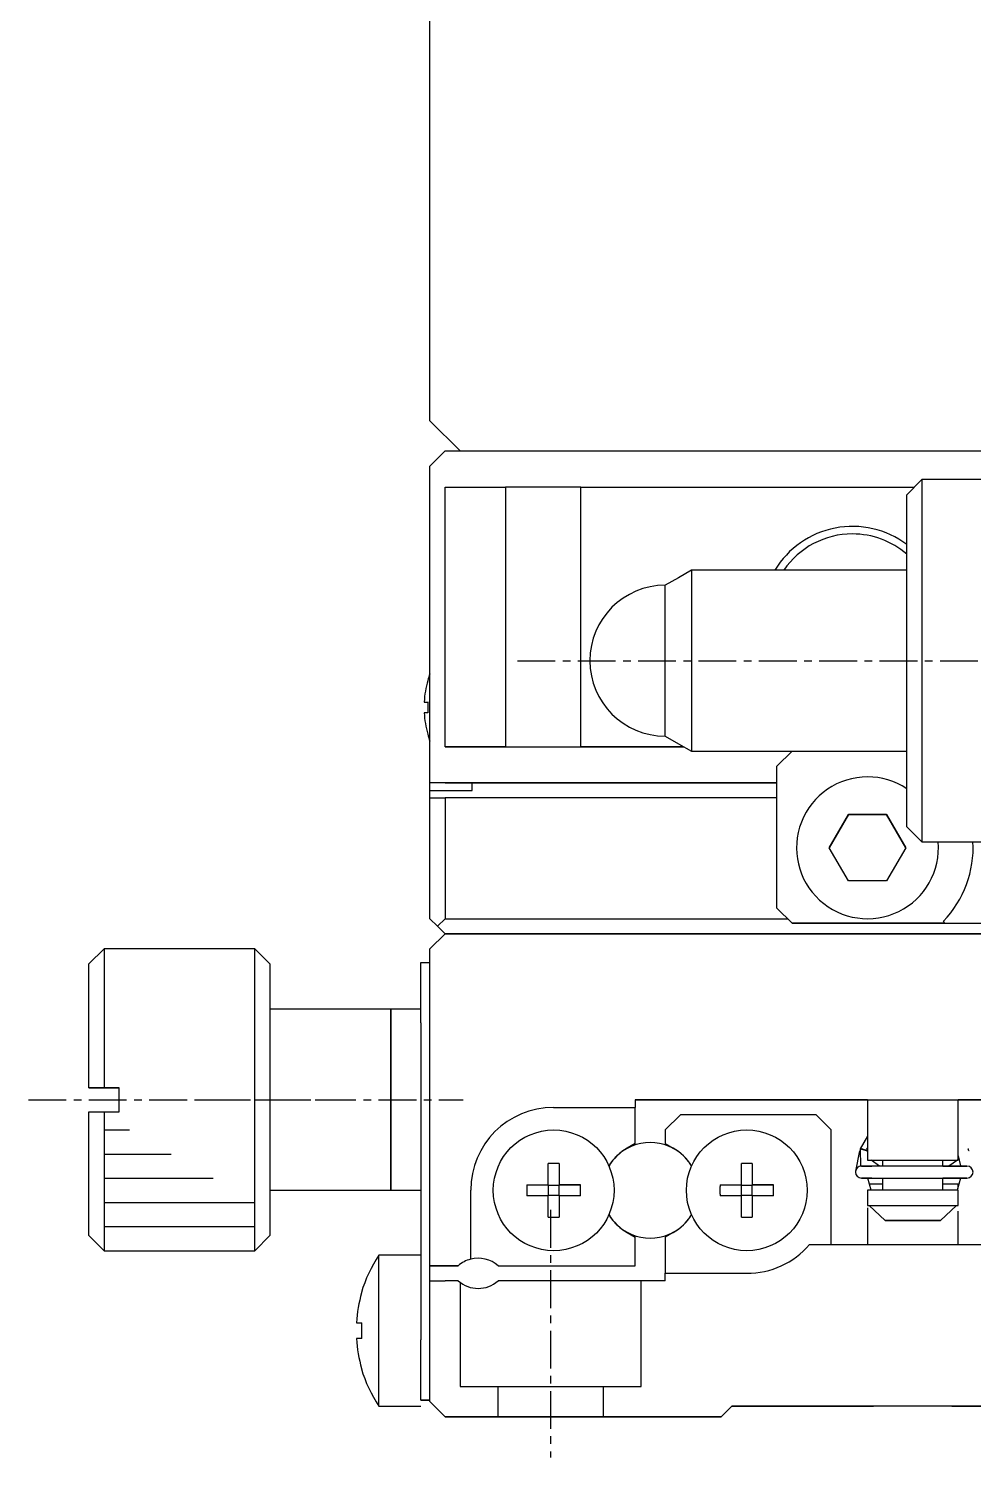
# Model space of a CAD drawing. Extents: x 382 to 585, y 37 to 232.
# Drawn here: x 384.57 to 415.88, y 85.55 to 132.89 of the extents above; entities that cross this region are included whole.
import ezdxf

# ---------------------------------------------------------------- set-up
doc = ezdxf.new("R2010")
doc.units = 0
doc.linetypes.add('CENTER', pattern=[2, 1.25, -0.25, 0.25, -0.25])
doc.layers.get('0').update_dxf_attribs({"linetype": 'CONTINUOUS'})
doc.layers.add('CENTER', color=1, linetype='CENTER')

msp = doc.modelspace()

# ---------------------------------------------------------------- linework, layer by layer
at = {"color": 7, "linetype": 'CONTINUOUS'}
for p, q in [((397.866, 119.897), (397.866, 192.897)), ((397.866, 119.897), (398.866, 118.897)), ((398.366, 118.897), (397.866, 118.397)), ((398.366, 118.897), (437.366, 118.897)), ((398.866, 118.897), (436.866, 118.897)), ((397.866, 107.897), (397.866, 118.397)), ((414.166, 117.947), (413.666, 117.447)), ((417.666, 117.947), (414.166, 117.947)), ((414.166, 117.947), (414.166, 105.947)), ((398.366, 117.697), (400.366, 117.697)), ((398.366, 109.097), (398.366, 117.697)), ((402.866, 117.697), (400.366, 117.697)), ((400.366, 117.697), (400.366, 109.097)), ((402.866, 109.097), (402.866, 117.697)), ((402.866, 117.697), (413.916, 117.697)), ((413.666, 106.447), (413.666, 117.447)), ((406.099, 114.697), (405.666, 114.447)), ((406.532, 114.947), (406.099, 114.697)), ((406.532, 114.947), (406.532, 111.92)), ((413.666, 114.947), (406.532, 114.947)), ((405.666, 111.924), (405.666, 114.447)), ((405.666, 109.447), (405.666, 111.924)), ((406.532, 111.92), (406.532, 108.947)), ((397.792, 111.286), (397.797, 111.283)), ((397.792, 111.286), (397.797, 111.283)), ((397.676, 110.577), (397.797, 110.577)), ((397.676, 110.577), (397.797, 110.577)), ((397.797, 110.217), (397.676, 110.217)), ((397.797, 109.511), (397.792, 109.508)), ((405.666, 109.447), (406.099, 109.197)), ((400.366, 109.097), (398.366, 109.097)), ((398.366, 109.097), (402.866, 109.097)), ((400.366, 109.097), (402.866, 109.097)), ((402.866, 109.097), (406.272, 109.097)), ((406.272, 109.097), (402.866, 109.097)), ((406.099, 109.197), (406.532, 108.947)), ((406.532, 108.947), (413.666, 108.947)), ((409.866, 108.947), (409.366, 108.447)), ((409.866, 108.947), (413.666, 108.947)), ((409.366, 103.747), (409.366, 108.447)), ((397.866, 107.647), (397.866, 107.897)), ((399.266, 107.897), (397.866, 107.897)), ((398.366, 107.897), (397.866, 107.897)), ((397.866, 107.397), (397.866, 107.647)), ((397.866, 107.647), (399.266, 107.647)), ((397.866, 107.647), (399.266, 107.647)), ((398.366, 107.897), (409.366, 107.897)), ((399.266, 107.647), (399.266, 107.897)), ((409.366, 107.897), (399.266, 107.897)), ((397.866, 107.397), (398.366, 107.397)), ((397.866, 103.397), (397.866, 107.397)), ((409.366, 107.397), (398.366, 107.397)), ((398.366, 107.397), (398.366, 103.397)), ((411.096, 105.747), (411.731, 106.847)), ((411.731, 106.847), (411.096, 105.747)), ((411.731, 106.847), (413.001, 106.847)), ((413.001, 106.847), (411.731, 106.847)), ((413.001, 106.847), (413.636, 105.747)), ((413.636, 105.747), (413.001, 106.847)), ((413.666, 106.447), (414.166, 105.947)), ((411.731, 104.647), (411.096, 105.747)), ((413.636, 105.747), (413.001, 104.647)), ((414.166, 105.947), (417.666, 105.947)), ((413.001, 104.647), (411.731, 104.647)), ((409.366, 103.747), (409.866, 103.247)), ((409.866, 103.247), (409.366, 103.747)), ((398.116, 103.147), (397.866, 103.397)), ((397.866, 103.397), (398.116, 103.147)), ((398.016, 103.247), (398.366, 102.897)), ((398.366, 102.897), (398.016, 103.247)), ((398.366, 103.397), (398.116, 103.147)), ((398.366, 103.397), (409.716, 103.397)), ((414.914, 103.247), (409.866, 103.247)), ((409.866, 103.247), (417.666, 103.247)), ((414.884, 103.316), (414.914, 103.247)), ((414.914, 103.247), (414.884, 103.316)), ((414.914, 103.247), (417.666, 103.247)), ((398.366, 102.897), (397.866, 102.397)), ((398.366, 102.897), (398.116, 103.147)), ((398.116, 103.147), (398.366, 102.897)), ((437.366, 102.897), (398.366, 102.897)), ((398.366, 102.897), (437.366, 102.897)), ((387.066, 102.397), (386.566, 101.897)), ((392.066, 102.397), (387.066, 102.397)), ((387.066, 102.397), (387.066, 97.797)), ((392.566, 101.897), (392.066, 102.397)), ((392.066, 97.397), (392.066, 102.397)), ((397.866, 91.897), (397.866, 102.397)), ((386.566, 97.797), (386.566, 101.897)), ((392.566, 101.897), (392.566, 97.397)), ((397.566, 101.947), (397.866, 101.947)), ((397.566, 99.947), (397.566, 101.947)), ((396.566, 100.397), (392.566, 100.397)), ((397.566, 100.397), (396.566, 100.397)), ((396.566, 97.397), (396.566, 100.397)), ((396.566, 100.397), (396.566, 94.397)), ((397.566, 99.947), (397.566, 90.822)), ((387.066, 97.797), (386.566, 97.797)), ((386.566, 97.797), (387.066, 97.797)), ((387.566, 97.797), (387.066, 97.797)), ((387.066, 97.797), (387.566, 97.797)), ((387.566, 96.997), (387.566, 97.797)), ((392.066, 92.397), (392.066, 97.397)), ((392.566, 97.397), (392.566, 92.897)), ((396.566, 94.397), (396.566, 97.397)), ((401.966, 97.147), (404.666, 97.147)), ((401.966, 97.147), (404.666, 97.147)), ((404.666, 97.397), (404.666, 97.147)), ((404.666, 97.397), (431.066, 97.397)), ((412.366, 97.397), (404.666, 97.397)), ((404.666, 95.948), (404.666, 97.147)), ((412.366, 97.397), (412.366, 95.397)), ((415.366, 95.397), (415.366, 97.397)), ((416.366, 97.397), (415.366, 97.397)), ((386.566, 92.897), (386.566, 96.997)), ((386.566, 96.997), (387.066, 96.997)), ((387.066, 96.997), (387.066, 92.397)), ((387.066, 96.997), (387.566, 96.997)), ((406.166, 96.897), (405.666, 96.397)), ((410.666, 96.897), (406.166, 96.897)), ((411.166, 96.397), (410.666, 96.897)), ((405.666, 96.397), (405.666, 95.948)), ((411.166, 92.597), (411.166, 96.397)), ((412.366, 96.187), (412.124, 95.776)), ((404.666, 95.948), (404.406, 95.798)), ((404.406, 95.798), (404.666, 95.948)), ((405.666, 95.948), (405.926, 95.798)), ((405.666, 95.948), (405.926, 95.798)), ((412.097, 95.711), (411.965, 95.029)), ((412.119, 95.767), (412.131, 95.201)), ((412.123, 95.774), (412.33, 95.72)), ((412.33, 95.72), (412.366, 95.703)), ((412.337, 95.754), (412.366, 95.794)), ((415.728, 95.711), (415.707, 95.767)), ((415.708, 95.765), (415.707, 95.765)), ((415.707, 95.763), (415.708, 95.765)), ((415.729, 95.709), (415.728, 95.71)), ((415.73, 95.706), (415.729, 95.709)), ((401.786, 94.577), (401.786, 95.283)), ((402.146, 95.283), (402.146, 94.577)), ((408.186, 94.577), (408.186, 95.283)), ((408.546, 95.283), (408.546, 94.577)), ((412.163, 95.203), (412.513, 95.203)), ((415.663, 95.203), (412.163, 95.203)), ((412.366, 95.397), (415.366, 95.397)), ((412.366, 95.397), (412.866, 95.397)), ((412.764, 95.203), (412.482, 95.397)), ((412.866, 95.397), (414.866, 95.397)), ((412.866, 95.397), (412.866, 95.203)), ((412.866, 95.397), (414.866, 95.397)), ((414.866, 95.397), (415.366, 95.397)), ((414.866, 95.203), (414.866, 95.397)), ((414.866, 95.203), (415.663, 95.203)), ((415.344, 95.397), (415.062, 95.203)), ((415.366, 95.545), (415.451, 95.204)), ((412.163, 94.803), (415.663, 94.803)), ((412.513, 94.803), (412.163, 94.803)), ((412.485, 94.397), (412.375, 94.803)), ((412.866, 94.803), (412.866, 94.397)), ((414.866, 94.397), (414.866, 94.803)), ((415.663, 94.803), (414.866, 94.803)), ((415.451, 94.803), (415.341, 94.397)), ((392.566, 94.397), (396.566, 94.397)), ((396.566, 94.397), (397.566, 94.397)), ((399.216, 92.115), (399.216, 94.397)), ((401.08, 94.577), (401.786, 94.577)), ((401.08, 94.577), (401.786, 94.577)), ((401.786, 94.217), (401.08, 94.217)), ((401.796, 94.567), (401.786, 94.577)), ((401.796, 94.227), (401.786, 94.217)), ((401.786, 93.511), (401.786, 94.217)), ((401.796, 94.227), (401.796, 94.567)), ((401.796, 94.567), (402.136, 94.567)), ((402.136, 94.227), (401.796, 94.227)), ((402.136, 94.567), (402.146, 94.577)), ((402.136, 94.567), (402.136, 94.227)), ((402.136, 94.227), (402.146, 94.217)), ((402.146, 94.577), (402.852, 94.577)), ((402.852, 94.577), (402.146, 94.577)), ((402.146, 94.217), (402.146, 93.511)), ((402.852, 94.217), (402.146, 94.217)), ((407.48, 94.577), (408.186, 94.577)), ((407.48, 94.577), (408.186, 94.577)), ((408.186, 94.217), (407.48, 94.217)), ((408.196, 94.567), (408.186, 94.577)), ((408.196, 94.227), (408.186, 94.217)), ((408.186, 93.511), (408.186, 94.217)), ((408.196, 94.227), (408.196, 94.567)), ((408.196, 94.567), (408.536, 94.567)), ((408.536, 94.227), (408.196, 94.227)), ((408.536, 94.567), (408.546, 94.577)), ((408.536, 94.567), (408.536, 94.227)), ((408.536, 94.227), (408.546, 94.217)), ((408.546, 94.577), (409.252, 94.577)), ((409.252, 94.577), (408.546, 94.577)), ((408.546, 94.217), (408.546, 93.511)), ((409.252, 94.217), (408.546, 94.217)), ((412.366, 94.397), (412.366, 93.897)), ((415.366, 94.397), (412.366, 94.397)), ((412.866, 94.597), (412.416, 94.597)), ((415.366, 94.597), (414.866, 94.597)), ((415.366, 94.462), (415.366, 94.597)), ((415.366, 93.897), (415.366, 94.397)), ((412.366, 93.897), (412.42, 93.897)), ((412.366, 93.819), (412.366, 92.597)), ((412.42, 93.897), (415.312, 93.897)), ((412.95, 93.397), (412.42, 93.897)), ((415.312, 93.897), (414.783, 93.397)), ((415.312, 93.897), (415.366, 93.897)), ((414.783, 93.397), (412.95, 93.397)), ((412.95, 93.397), (414.783, 93.397)), ((415.366, 92.597), (415.366, 93.705)), ((386.566, 92.897), (387.066, 92.397)), ((392.066, 92.397), (392.566, 92.897)), ((404.406, 92.996), (404.666, 92.846)), ((404.666, 91.897), (404.666, 92.846)), ((405.926, 92.996), (405.666, 92.846)), ((405.666, 92.846), (405.666, 91.647)), ((387.066, 92.397), (392.066, 92.397)), ((410.445, 92.597), (425.287, 92.597)), ((397.566, 92.247), (396.174, 92.247)), ((396.174, 87.247), (396.174, 92.247)), ((397.866, 91.397), (397.866, 91.897)), ((398.366, 91.897), (397.866, 91.897)), ((397.866, 91.897), (398.366, 91.897)), ((398.366, 91.897), (398.805, 91.897)), ((398.805, 91.897), (398.366, 91.897)), ((400.128, 91.897), (404.666, 91.897)), ((400.128, 91.897), (404.666, 91.897)), ((397.866, 91.397), (398.366, 91.397)), ((397.866, 87.397), (397.866, 91.397)), ((398.805, 91.397), (398.366, 91.397)), ((405.666, 91.397), (400.128, 91.397)), ((405.666, 91.397), (405.666, 91.647)), ((405.666, 91.647), (408.366, 91.647)), ((395.597, 91.009), (395.604, 91.006)), ((395.597, 91.009), (395.604, 91.006)), ((397.566, 90.822), (397.566, 89.447)), ((395.431, 90.007), (395.604, 90.007)), ((395.431, 90.007), (395.604, 90.007)), ((395.604, 89.487), (395.431, 89.487)), ((397.566, 87.447), (397.566, 89.447)), ((395.604, 88.488), (395.597, 88.485)), ((396.174, 87.247), (397.566, 87.247)), ((397.866, 87.447), (397.566, 87.447)), ((397.566, 87.447), (397.866, 87.447)), ((398.116, 87.147), (397.866, 87.397)), ((397.866, 87.397), (398.116, 87.147)), ((398.116, 87.147), (398.366, 86.897)), ((398.116, 87.147), (398.366, 86.897)), ((407.516, 86.897), (407.866, 87.247)), ((407.866, 87.247), (407.516, 86.897)), ((427.866, 87.247), (407.866, 87.247)), ((407.866, 87.247), (412.566, 87.247)), ((415.166, 87.247), (420.566, 87.247)), ((407.516, 86.897), (398.366, 86.897)), ((398.366, 86.897), (407.516, 86.897)), ((400.116, 86.897), (401.866, 86.897)), ((400.116, 86.897), (403.616, 86.897)), ((400.116, 86.897), (401.866, 86.897)), ((400.116, 86.897), (403.616, 86.897)), ((401.866, 86.897), (403.616, 86.897)), ((401.866, 86.897), (403.616, 86.897))]:
    msp.add_line(p, q, dxfattribs=at)
at = {"color": 3, "linetype": 'CONTINUOUS'}
for p, q in [((387.066, 96.397), (387.909, 96.397)), ((387.066, 95.597), (389.295, 95.597)), ((387.066, 94.797), (390.68, 94.797)), ((387.066, 93.997), (392.066, 93.997)), ((387.066, 93.197), (392.066, 93.197)), ((387.066, 93.197), (392.066, 93.197)), ((404.866, 87.897), (404.866, 91.397)), ((398.866, 91.347), (398.866, 87.897)), ((398.866, 87.897), (404.866, 87.897)), ((400.116, 87.897), (400.116, 86.897)), ((403.616, 86.897), (403.616, 87.897))]:
    msp.add_line(p, q, dxfattribs=at)
at = {"color": 7, "linetype": 'CONTINUOUS'}
for points in [[(397.797, 110.578, 0), (397.796, 110.574, 0), (397.796, 110.572, 0), (397.796, 110.568, 0), (397.796, 110.566, 0), (397.796, 110.564, 0), (397.796, 110.56, 0), (397.796, 110.558, 0), (397.795, 110.554, 0), (397.795, 110.552, 0), (397.795, 110.55, 0), (397.795, 110.546, 0), (397.795, 110.544, 0), (397.795, 110.54, 0), (397.795, 110.538, 0), (397.795, 110.534, 0), (397.795, 110.532, 0), (397.794, 110.53, 0), (397.794, 110.526, 0), (397.794, 110.524, 0), (397.794, 110.52, 0), (397.794, 110.518, 0), (397.794, 110.516, 0), (397.794, 110.512, 0), (397.794, 110.51, 0), (397.794, 110.506, 0), (397.794, 110.504, 0), (397.793, 110.502, 0), (397.793, 110.498, 0), (397.793, 110.496, 0), (397.793, 110.492, 0), (397.793, 110.49, 0), (397.793, 110.488, 0), (397.793, 110.484, 0), (397.793, 110.482, 0), (397.793, 110.478, 0), (397.793, 110.476, 0), (397.793, 110.474, 0), (397.793, 110.47, 0), (397.793, 110.468, 0), (397.793, 110.464, 0), (397.793, 110.462, 0), (397.792, 110.46, 0), (397.792, 110.456, 0), (397.792, 110.454, 0), (397.792, 110.45, 0), (397.792, 110.448, 0), (397.792, 110.444, 0), (397.792, 110.442, 0), (397.792, 110.44, 0), (397.792, 110.436, 0), (397.792, 110.434, 0), (397.792, 110.43, 0), (397.792, 110.428, 0), (397.792, 110.426, 0), (397.792, 110.422, 0), (397.792, 110.42, 0), (397.792, 110.416, 0), (397.792, 110.414, 0), (397.792, 110.412, 0), (397.792, 110.408, 0), (397.792, 110.406, 0), (397.792, 110.402, 0), (397.792, 110.4, 0), (397.792, 110.398, 0), (397.792, 110.394, 0), (397.792, 110.392, 0), (397.792, 110.388, 0), (397.792, 110.386, 0), (397.792, 110.384, 0), (397.792, 110.38, 0), (397.792, 110.378, 0), (397.792, 110.374, 0), (397.792, 110.372, 0), (397.792, 110.368, 0), (397.792, 110.366, 0), (397.792, 110.364, 0), (397.792, 110.36, 0), (397.792, 110.358, 0), (397.792, 110.354, 0), (397.792, 110.352, 0), (397.792, 110.35, 0), (397.792, 110.346, 0), (397.792, 110.344, 0), (397.792, 110.34, 0), (397.792, 110.338, 0), (397.792, 110.336, 0), (397.793, 110.332, 0), (397.793, 110.33, 0), (397.793, 110.326, 0), (397.793, 110.324, 0), (397.793, 110.322, 0), (397.793, 110.318, 0), (397.793, 110.316, 0), (397.793, 110.312, 0), (397.793, 110.31, 0), (397.793, 110.308, 0), (397.793, 110.304, 0), (397.793, 110.302, 0), (397.793, 110.298, 0), (397.793, 110.296, 0), (397.793, 110.294, 0), (397.794, 110.29, 0), (397.794, 110.288, 0), (397.794, 110.284, 0), (397.794, 110.282, 0), (397.794, 110.278, 0), (397.794, 110.276, 0), (397.794, 110.274, 0), (397.794, 110.27, 0), (397.794, 110.268, 0), (397.794, 110.264, 0), (397.795, 110.262, 0), (397.795, 110.26, 0), (397.795, 110.256, 0), (397.795, 110.254, 0), (397.795, 110.25, 0), (397.795, 110.248, 0), (397.795, 110.246, 0), (397.795, 110.242, 0), (397.795, 110.24, 0), (397.796, 110.236, 0), (397.796, 110.234, 0), (397.796, 110.232, 0), (397.796, 110.228, 0), (397.796, 110.226, 0), (397.796, 110.222, 0), (397.796, 110.22, 0), (397.797, 110.218, 0)], [(412.124, 95.77, 0), (412.124, 95.77, 0), (412.124, 95.77, 0), (412.124, 95.77, 0), (412.124, 95.77, 0), (412.124, 95.77, 0), (412.124, 95.77, 0), (412.124, 95.77, 0), (412.124, 95.77, 0), (412.124, 95.77, 0), (412.122, 95.77, 0), (412.122, 95.77, 0), (412.122, 95.77, 0), (412.122, 95.77, 0), (412.122, 95.77, 0), (412.122, 95.77, 0), (412.122, 95.77, 0), (412.122, 95.77, 0), (412.122, 95.77, 0), (412.122, 95.77, 0), (412.122, 95.77, 0), (412.122, 95.77, 0), (412.122, 95.77, 0), (412.122, 95.77, 0), (412.122, 95.77, 0), (412.122, 95.77, 0), (412.122, 95.77, 0), (412.122, 95.77, 0), (412.122, 95.77, 0), (412.122, 95.77, 0), (412.122, 95.77, 0), (412.122, 95.77, 0), (412.122, 95.77, 0), (412.122, 95.77, 0), (412.122, 95.77, 0), (412.122, 95.77, 0), (412.122, 95.77, 0), (412.122, 95.77, 0), (412.122, 95.77, 0), (412.122, 95.77, 0), (412.122, 95.77, 0), (412.122, 95.77, 0), (412.122, 95.77, 0), (412.12, 95.77, 0), (412.12, 95.77, 0), (412.12, 95.77, 0), (412.12, 95.77, 0), (412.12, 95.77, 0), (412.12, 95.77, 0), (412.12, 95.77, 0), (412.12, 95.77, 0), (412.12, 95.77, 0), (412.12, 95.77, 0), (412.12, 95.768, 0), (412.12, 95.768, 0), (412.12, 95.768, 0), (412.12, 95.768, 0), (412.12, 95.768, 0), (412.12, 95.768, 0), (412.12, 95.768, 0), (412.12, 95.768, 0), (412.12, 95.768, 0), (412.12, 95.768, 0), (412.12, 95.768, 0), (412.12, 95.768, 0), (412.12, 95.768, 0), (412.12, 95.768, 0), (412.12, 95.768, 0), (412.12, 95.768, 0), (412.12, 95.768, 0), (412.12, 95.768, 0), (412.12, 95.768, 0), (412.12, 95.768, 0), (412.12, 95.768, 0), (412.12, 95.768, 0), (412.12, 95.768, 0), (412.12, 95.768, 0), (412.12, 95.768, 0), (412.12, 95.768, 0), (412.12, 95.768, 0), (412.12, 95.768, 0), (412.12, 95.768, 0), (412.12, 95.768, 0), (412.12, 95.768, 0), (412.12, 95.768, 0), (412.12, 95.768, 0), (412.12, 95.768, 0), (412.12, 95.768, 0), (412.12, 95.768, 0), (412.12, 95.768, 0), (412.12, 95.768, 0), (412.12, 95.768, 0), (412.12, 95.768, 0), (412.12, 95.768, 0), (412.12, 95.768, 0), (412.12, 95.768, 0), (412.12, 95.768, 0), (412.12, 95.768, 0), (412.12, 95.768, 0), (412.12, 95.768, 0), (412.12, 95.766, 0), (412.12, 95.766, 0), (412.118, 95.766, 0), (412.118, 95.766, 0), (412.118, 95.766, 0), (412.118, 95.766, 0), (412.118, 95.766, 0), (412.118, 95.766, 0), (412.118, 95.766, 0), (412.118, 95.766, 0), (412.118, 95.766, 0), (412.118, 95.766, 0), (412.118, 95.766, 0), (412.118, 95.766, 0), (412.118, 95.766, 0), (412.118, 95.766, 0), (412.118, 95.766, 0), (412.118, 95.766, 0), (412.118, 95.766, 0), (412.118, 95.766, 0), (412.118, 95.766, 0), (412.118, 95.766, 0), (412.118, 95.766, 0), (412.118, 95.766, 0), (412.118, 95.766, 0), (412.118, 95.766, 0), (412.118, 95.766, 0), (412.118, 95.766, 0), (412.118, 95.766, 0)], [(412.366, 95.692, 0), (412.364, 95.694, 0), (412.362, 95.694, 0), (412.36, 95.696, 0), (412.358, 95.696, 0), (412.354, 95.698, 0), (412.352, 95.698, 0), (412.35, 95.7, 0), (412.348, 95.702, 0), (412.346, 95.702, 0), (412.344, 95.704, 0), (412.34, 95.704, 0), (412.338, 95.706, 0), (412.336, 95.706, 0), (412.334, 95.708, 0), (412.332, 95.708, 0), (412.328, 95.71, 0), (412.326, 95.71, 0), (412.324, 95.712, 0), (412.322, 95.712, 0), (412.32, 95.714, 0), (412.316, 95.714, 0), (412.314, 95.716, 0), (412.312, 95.716, 0), (412.31, 95.718, 0), (412.306, 95.72, 0), (412.304, 95.72, 0), (412.302, 95.722, 0), (412.3, 95.722, 0), (412.298, 95.724, 0), (412.294, 95.724, 0), (412.292, 95.726, 0), (412.29, 95.726, 0), (412.288, 95.726, 0), (412.286, 95.728, 0), (412.282, 95.728, 0), (412.28, 95.73, 0), (412.278, 95.73, 0), (412.276, 95.732, 0), (412.274, 95.732, 0), (412.27, 95.734, 0), (412.268, 95.734, 0), (412.266, 95.736, 0), (412.264, 95.736, 0), (412.262, 95.738, 0), (412.258, 95.738, 0), (412.256, 95.738, 0), (412.254, 95.74, 0), (412.252, 95.74, 0), (412.25, 95.742, 0), (412.248, 95.742, 0), (412.244, 95.744, 0), (412.242, 95.744, 0), (412.24, 95.744, 0), (412.238, 95.746, 0), (412.236, 95.746, 0), (412.234, 95.748, 0), (412.232, 95.748, 0), (412.228, 95.748, 0), (412.226, 95.75, 0), (412.224, 95.75, 0), (412.222, 95.75, 0), (412.22, 95.752, 0), (412.218, 95.752, 0), (412.216, 95.754, 0), (412.214, 95.754, 0), (412.212, 95.754, 0), (412.21, 95.756, 0), (412.208, 95.756, 0), (412.206, 95.756, 0), (412.204, 95.758, 0), (412.202, 95.758, 0), (412.2, 95.758, 0), (412.198, 95.758, 0), (412.196, 95.76, 0), (412.194, 95.76, 0), (412.192, 95.76, 0), (412.19, 95.762, 0), (412.188, 95.762, 0), (412.186, 95.762, 0), (412.184, 95.762, 0), (412.182, 95.764, 0), (412.18, 95.764, 0), (412.178, 95.764, 0), (412.176, 95.764, 0), (412.174, 95.764, 0), (412.172, 95.766, 0), (412.172, 95.766, 0), (412.17, 95.766, 0), (412.168, 95.766, 0), (412.166, 95.766, 0), (412.164, 95.768, 0), (412.162, 95.768, 0), (412.162, 95.768, 0), (412.16, 95.768, 0), (412.158, 95.768, 0), (412.156, 95.768, 0), (412.156, 95.77, 0), (412.154, 95.77, 0), (412.152, 95.77, 0), (412.152, 95.77, 0), (412.15, 95.77, 0), (412.148, 95.77, 0), (412.148, 95.77, 0), (412.146, 95.77, 0), (412.144, 95.77, 0), (412.144, 95.77, 0), (412.142, 95.772, 0), (412.14, 95.772, 0), (412.14, 95.772, 0), (412.138, 95.772, 0), (412.138, 95.772, 0), (412.136, 95.772, 0), (412.136, 95.772, 0), (412.134, 95.772, 0), (412.134, 95.772, 0), (412.132, 95.772, 0), (412.132, 95.772, 0), (412.13, 95.772, 0), (412.13, 95.772, 0), (412.13, 95.772, 0), (412.128, 95.772, 0), (412.128, 95.772, 0), (412.126, 95.772, 0), (412.126, 95.772, 0), (412.126, 95.772, 0), (412.124, 95.77, 0), (412.124, 95.77, 0), (412.124, 95.77, 0)], [(415.708, 95.766, 0), (415.708, 95.766, 0), (415.708, 95.766, 0), (415.708, 95.766, 0), (415.708, 95.766, 0), (415.708, 95.766, 0), (415.708, 95.766, 0), (415.708, 95.766, 0), (415.708, 95.766, 0), (415.708, 95.766, 0), (415.708, 95.766, 0), (415.708, 95.766, 0), (415.708, 95.766, 0), (415.708, 95.766, 0), (415.708, 95.766, 0), (415.708, 95.766, 0), (415.708, 95.766, 0), (415.708, 95.766, 0), (415.708, 95.766, 0), (415.708, 95.766, 0), (415.708, 95.766, 0), (415.708, 95.766, 0), (415.708, 95.766, 0), (415.708, 95.766, 0), (415.708, 95.766, 0), (415.708, 95.766, 0), (415.708, 95.766, 0), (415.708, 95.766, 0), (415.708, 95.766, 0), (415.708, 95.766, 0), (415.708, 95.766, 0), (415.708, 95.766, 0), (415.708, 95.766, 0), (415.708, 95.766, 0), (415.708, 95.766, 0), (415.708, 95.766, 0), (415.708, 95.766, 0), (415.708, 95.766, 0), (415.708, 95.766, 0), (415.708, 95.766, 0), (415.708, 95.766, 0), (415.708, 95.766, 0), (415.708, 95.766, 0), (415.708, 95.766, 0), (415.708, 95.766, 0), (415.708, 95.766, 0), (415.708, 95.766, 0), (415.708, 95.766, 0), (415.708, 95.766, 0), (415.708, 95.766, 0), (415.708, 95.766, 0), (415.708, 95.766, 0), (415.708, 95.766, 0), (415.708, 95.766, 0), (415.708, 95.766, 0), (415.708, 95.766, 0), (415.708, 95.766, 0), (415.708, 95.766, 0), (415.708, 95.766, 0), (415.708, 95.766, 0), (415.708, 95.766, 0), (415.708, 95.766, 0), (415.708, 95.766, 0), (415.708, 95.766, 0), (415.708, 95.766, 0), (415.708, 95.766, 0), (415.708, 95.766, 0), (415.708, 95.766, 0), (415.708, 95.766, 0), (415.708, 95.766, 0), (415.708, 95.766, 0), (415.708, 95.766, 0), (415.708, 95.766, 0), (415.708, 95.766, 0), (415.708, 95.766, 0), (415.708, 95.766, 0), (415.708, 95.766, 0), (415.708, 95.766, 0), (415.708, 95.766, 0), (415.708, 95.766, 0), (415.708, 95.766, 0), (415.708, 95.766, 0), (415.708, 95.766, 0), (415.708, 95.766, 0), (415.708, 95.766, 0), (415.708, 95.766, 0), (415.708, 95.766, 0), (415.708, 95.766, 0), (415.708, 95.766, 0), (415.708, 95.766, 0), (415.708, 95.766, 0), (415.708, 95.766, 0), (415.708, 95.766, 0), (415.708, 95.766, 0), (415.708, 95.766, 0), (415.708, 95.766, 0), (415.708, 95.766, 0), (415.708, 95.766, 0), (415.708, 95.766, 0), (415.708, 95.766, 0), (415.708, 95.766, 0), (415.708, 95.766, 0), (415.708, 95.766, 0), (415.708, 95.766, 0), (415.708, 95.766, 0), (415.708, 95.766, 0), (415.708, 95.766, 0), (415.708, 95.766, 0), (415.708, 95.766, 0), (415.708, 95.766, 0), (415.708, 95.766, 0), (415.708, 95.766, 0), (415.708, 95.766, 0), (415.708, 95.768, 0), (415.708, 95.768, 0), (415.708, 95.768, 0), (415.708, 95.768, 0), (415.708, 95.768, 0), (415.708, 95.768, 0), (415.708, 95.768, 0), (415.708, 95.768, 0), (415.708, 95.768, 0), (415.708, 95.768, 0), (415.708, 95.768, 0), (415.708, 95.768, 0), (415.708, 95.768, 0), (415.708, 95.768, 0), (415.708, 95.768, 0), (415.708, 95.768, 0)], [(402.146, 95.284, 0), (402.144, 95.284, 0), (402.14, 95.284, 0), (402.138, 95.284, 0), (402.136, 95.284, 0), (402.132, 95.284, 0), (402.13, 95.284, 0), (402.126, 95.284, 0), (402.124, 95.284, 0), (402.122, 95.284, 0), (402.118, 95.284, 0), (402.116, 95.284, 0), (402.112, 95.284, 0), (402.11, 95.284, 0), (402.108, 95.284, 0), (402.104, 95.284, 0), (402.102, 95.284, 0), (402.098, 95.284, 0), (402.096, 95.284, 0), (402.094, 95.284, 0), (402.09, 95.284, 0), (402.088, 95.284, 0), (402.084, 95.284, 0), (402.082, 95.284, 0), (402.08, 95.284, 0), (402.076, 95.284, 0), (402.074, 95.284, 0), (402.07, 95.284, 0), (402.068, 95.286, 0), (402.064, 95.286, 0), (402.062, 95.286, 0), (402.06, 95.286, 0), (402.056, 95.286, 0), (402.054, 95.286, 0), (402.05, 95.286, 0), (402.048, 95.286, 0), (402.046, 95.286, 0), (402.042, 95.286, 0), (402.04, 95.286, 0), (402.036, 95.286, 0), (402.034, 95.286, 0), (402.032, 95.286, 0), (402.028, 95.286, 0), (402.026, 95.286, 0), (402.022, 95.286, 0), (402.02, 95.286, 0), (402.018, 95.286, 0), (402.014, 95.286, 0), (402.012, 95.286, 0), (402.008, 95.286, 0), (402.006, 95.286, 0), (402.004, 95.286, 0), (402, 95.286, 0), (401.998, 95.286, 0), (401.994, 95.286, 0), (401.992, 95.286, 0), (401.988, 95.286, 0), (401.986, 95.286, 0), (401.984, 95.286, 0), (401.98, 95.286, 0), (401.978, 95.286, 0), (401.974, 95.286, 0), (401.972, 95.286, 0), (401.97, 95.286, 0), (401.966, 95.286, 0), (401.964, 95.286, 0), (401.96, 95.286, 0), (401.958, 95.286, 0), (401.956, 95.286, 0), (401.952, 95.286, 0), (401.95, 95.286, 0), (401.946, 95.286, 0), (401.944, 95.286, 0), (401.942, 95.286, 0), (401.938, 95.286, 0), (401.936, 95.286, 0), (401.932, 95.286, 0), (401.93, 95.286, 0), (401.928, 95.286, 0), (401.924, 95.286, 0), (401.922, 95.286, 0), (401.918, 95.286, 0), (401.916, 95.286, 0), (401.914, 95.286, 0), (401.91, 95.286, 0), (401.908, 95.286, 0), (401.904, 95.286, 0), (401.902, 95.286, 0), (401.898, 95.286, 0), (401.896, 95.286, 0), (401.894, 95.286, 0), (401.89, 95.286, 0), (401.888, 95.286, 0), (401.884, 95.286, 0), (401.882, 95.286, 0), (401.88, 95.286, 0), (401.876, 95.286, 0), (401.874, 95.286, 0), (401.87, 95.286, 0), (401.868, 95.286, 0), (401.866, 95.286, 0), (401.862, 95.284, 0), (401.86, 95.284, 0), (401.856, 95.284, 0), (401.854, 95.284, 0), (401.852, 95.284, 0), (401.848, 95.284, 0), (401.846, 95.284, 0), (401.842, 95.284, 0), (401.84, 95.284, 0), (401.838, 95.284, 0), (401.834, 95.284, 0), (401.832, 95.284, 0), (401.828, 95.284, 0), (401.826, 95.284, 0), (401.824, 95.284, 0), (401.82, 95.284, 0), (401.818, 95.284, 0), (401.814, 95.284, 0), (401.812, 95.284, 0), (401.808, 95.284, 0), (401.806, 95.284, 0), (401.804, 95.284, 0), (401.8, 95.284, 0), (401.798, 95.284, 0), (401.794, 95.284, 0), (401.792, 95.284, 0), (401.79, 95.284, 0), (401.786, 95.284, 0)], [(408.546, 95.284, 0), (408.544, 95.284, 0), (408.54, 95.284, 0), (408.538, 95.284, 0), (408.536, 95.284, 0), (408.532, 95.284, 0), (408.53, 95.284, 0), (408.526, 95.284, 0), (408.524, 95.284, 0), (408.522, 95.284, 0), (408.518, 95.284, 0), (408.516, 95.284, 0), (408.512, 95.284, 0), (408.51, 95.284, 0), (408.508, 95.284, 0), (408.504, 95.284, 0), (408.502, 95.284, 0), (408.498, 95.284, 0), (408.496, 95.284, 0), (408.494, 95.284, 0), (408.49, 95.284, 0), (408.488, 95.284, 0), (408.484, 95.284, 0), (408.482, 95.284, 0), (408.48, 95.284, 0), (408.476, 95.284, 0), (408.474, 95.284, 0), (408.47, 95.284, 0), (408.468, 95.286, 0), (408.464, 95.286, 0), (408.462, 95.286, 0), (408.46, 95.286, 0), (408.456, 95.286, 0), (408.454, 95.286, 0), (408.45, 95.286, 0), (408.448, 95.286, 0), (408.446, 95.286, 0), (408.442, 95.286, 0), (408.44, 95.286, 0), (408.436, 95.286, 0), (408.434, 95.286, 0), (408.432, 95.286, 0), (408.428, 95.286, 0), (408.426, 95.286, 0), (408.422, 95.286, 0), (408.42, 95.286, 0), (408.418, 95.286, 0), (408.414, 95.286, 0), (408.412, 95.286, 0), (408.408, 95.286, 0), (408.406, 95.286, 0), (408.404, 95.286, 0), (408.4, 95.286, 0), (408.398, 95.286, 0), (408.394, 95.286, 0), (408.392, 95.286, 0), (408.388, 95.286, 0), (408.386, 95.286, 0), (408.384, 95.286, 0), (408.38, 95.286, 0), (408.378, 95.286, 0), (408.374, 95.286, 0), (408.372, 95.286, 0), (408.37, 95.286, 0), (408.366, 95.286, 0), (408.364, 95.286, 0), (408.36, 95.286, 0), (408.358, 95.286, 0), (408.356, 95.286, 0), (408.352, 95.286, 0), (408.35, 95.286, 0), (408.346, 95.286, 0), (408.344, 95.286, 0), (408.342, 95.286, 0), (408.338, 95.286, 0), (408.336, 95.286, 0), (408.332, 95.286, 0), (408.33, 95.286, 0), (408.328, 95.286, 0), (408.324, 95.286, 0), (408.322, 95.286, 0), (408.318, 95.286, 0), (408.316, 95.286, 0), (408.314, 95.286, 0), (408.31, 95.286, 0), (408.308, 95.286, 0), (408.304, 95.286, 0), (408.302, 95.286, 0), (408.298, 95.286, 0), (408.296, 95.286, 0), (408.294, 95.286, 0), (408.29, 95.286, 0), (408.288, 95.286, 0), (408.284, 95.286, 0), (408.282, 95.286, 0), (408.28, 95.286, 0), (408.276, 95.286, 0), (408.274, 95.286, 0), (408.27, 95.286, 0), (408.268, 95.286, 0), (408.266, 95.286, 0), (408.262, 95.284, 0), (408.26, 95.284, 0), (408.256, 95.284, 0), (408.254, 95.284, 0), (408.252, 95.284, 0), (408.248, 95.284, 0), (408.246, 95.284, 0), (408.242, 95.284, 0), (408.24, 95.284, 0), (408.238, 95.284, 0), (408.234, 95.284, 0), (408.232, 95.284, 0), (408.228, 95.284, 0), (408.226, 95.284, 0), (408.224, 95.284, 0), (408.22, 95.284, 0), (408.218, 95.284, 0), (408.214, 95.284, 0), (408.212, 95.284, 0), (408.208, 95.284, 0), (408.206, 95.284, 0), (408.204, 95.284, 0), (408.2, 95.284, 0), (408.198, 95.284, 0), (408.194, 95.284, 0), (408.192, 95.284, 0), (408.19, 95.284, 0), (408.186, 95.284, 0)], [(401.08, 94.578, 0), (401.08, 94.574, 0), (401.08, 94.572, 0), (401.08, 94.568, 0), (401.079, 94.566, 0), (401.079, 94.564, 0), (401.079, 94.56, 0), (401.079, 94.558, 0), (401.079, 94.554, 0), (401.079, 94.552, 0), (401.079, 94.55, 0), (401.079, 94.546, 0), (401.079, 94.544, 0), (401.079, 94.54, 0), (401.079, 94.538, 0), (401.079, 94.534, 0), (401.079, 94.532, 0), (401.079, 94.53, 0), (401.079, 94.526, 0), (401.079, 94.524, 0), (401.079, 94.52, 0), (401.078, 94.518, 0), (401.078, 94.516, 0), (401.078, 94.512, 0), (401.078, 94.51, 0), (401.078, 94.506, 0), (401.078, 94.504, 0), (401.078, 94.502, 0), (401.078, 94.498, 0), (401.078, 94.496, 0), (401.078, 94.492, 0), (401.078, 94.49, 0), (401.078, 94.488, 0), (401.078, 94.484, 0), (401.078, 94.482, 0), (401.078, 94.478, 0), (401.078, 94.476, 0), (401.078, 94.474, 0), (401.078, 94.47, 0), (401.078, 94.468, 0), (401.078, 94.464, 0), (401.078, 94.462, 0), (401.078, 94.46, 0), (401.078, 94.456, 0), (401.078, 94.454, 0), (401.078, 94.45, 0), (401.078, 94.448, 0), (401.078, 94.444, 0), (401.078, 94.442, 0), (401.078, 94.44, 0), (401.078, 94.436, 0), (401.078, 94.434, 0), (401.078, 94.43, 0), (401.078, 94.428, 0), (401.078, 94.426, 0), (401.078, 94.422, 0), (401.077, 94.42, 0), (401.077, 94.416, 0), (401.077, 94.414, 0), (401.077, 94.412, 0), (401.077, 94.408, 0), (401.077, 94.406, 0), (401.077, 94.402, 0), (401.077, 94.4, 0), (401.077, 94.398, 0), (401.077, 94.394, 0), (401.077, 94.392, 0), (401.077, 94.388, 0), (401.077, 94.386, 0), (401.077, 94.384, 0), (401.077, 94.38, 0), (401.077, 94.378, 0), (401.077, 94.374, 0), (401.078, 94.372, 0), (401.078, 94.368, 0), (401.078, 94.366, 0), (401.078, 94.364, 0), (401.078, 94.36, 0), (401.078, 94.358, 0), (401.078, 94.354, 0), (401.078, 94.352, 0), (401.078, 94.35, 0), (401.078, 94.346, 0), (401.078, 94.344, 0), (401.078, 94.34, 0), (401.078, 94.338, 0), (401.078, 94.336, 0), (401.078, 94.332, 0), (401.078, 94.33, 0), (401.078, 94.326, 0), (401.078, 94.324, 0), (401.078, 94.322, 0), (401.078, 94.318, 0), (401.078, 94.316, 0), (401.078, 94.312, 0), (401.078, 94.31, 0), (401.078, 94.308, 0), (401.078, 94.304, 0), (401.078, 94.302, 0), (401.078, 94.298, 0), (401.078, 94.296, 0), (401.078, 94.294, 0), (401.078, 94.29, 0), (401.078, 94.288, 0), (401.078, 94.284, 0), (401.078, 94.282, 0), (401.078, 94.278, 0), (401.078, 94.276, 0), (401.079, 94.274, 0), (401.079, 94.27, 0), (401.079, 94.268, 0), (401.079, 94.264, 0), (401.079, 94.262, 0), (401.079, 94.26, 0), (401.079, 94.256, 0), (401.079, 94.254, 0), (401.079, 94.25, 0), (401.079, 94.248, 0), (401.079, 94.246, 0), (401.079, 94.242, 0), (401.079, 94.24, 0), (401.079, 94.236, 0), (401.079, 94.234, 0), (401.079, 94.232, 0), (401.079, 94.228, 0), (401.08, 94.226, 0), (401.08, 94.222, 0), (401.08, 94.22, 0), (401.08, 94.218, 0)], [(402.852, 94.218, 0), (402.852, 94.22, 0), (402.852, 94.222, 0), (402.854, 94.226, 0), (402.854, 94.228, 0), (402.854, 94.232, 0), (402.854, 94.234, 0), (402.854, 94.236, 0), (402.854, 94.24, 0), (402.854, 94.242, 0), (402.854, 94.246, 0), (402.854, 94.248, 0), (402.854, 94.25, 0), (402.854, 94.254, 0), (402.854, 94.256, 0), (402.854, 94.26, 0), (402.854, 94.262, 0), (402.854, 94.264, 0), (402.854, 94.268, 0), (402.854, 94.27, 0), (402.854, 94.274, 0), (402.854, 94.276, 0), (402.854, 94.278, 0), (402.854, 94.282, 0), (402.854, 94.284, 0), (402.854, 94.288, 0), (402.854, 94.29, 0), (402.854, 94.294, 0), (402.854, 94.296, 0), (402.854, 94.298, 0), (402.854, 94.302, 0), (402.854, 94.304, 0), (402.854, 94.308, 0), (402.854, 94.31, 0), (402.854, 94.312, 0), (402.854, 94.316, 0), (402.854, 94.318, 0), (402.854, 94.322, 0), (402.854, 94.324, 0), (402.854, 94.326, 0), (402.854, 94.33, 0), (402.854, 94.332, 0), (402.854, 94.336, 0), (402.854, 94.338, 0), (402.854, 94.34, 0), (402.854, 94.344, 0), (402.854, 94.346, 0), (402.854, 94.35, 0), (402.854, 94.352, 0), (402.854, 94.354, 0), (402.854, 94.358, 0), (402.854, 94.36, 0), (402.856, 94.364, 0), (402.856, 94.366, 0), (402.856, 94.368, 0), (402.856, 94.372, 0), (402.856, 94.374, 0), (402.856, 94.378, 0), (402.856, 94.38, 0), (402.856, 94.384, 0), (402.856, 94.386, 0), (402.856, 94.388, 0), (402.856, 94.392, 0), (402.856, 94.394, 0), (402.856, 94.398, 0), (402.856, 94.4, 0), (402.856, 94.402, 0), (402.856, 94.406, 0), (402.856, 94.408, 0), (402.856, 94.412, 0), (402.856, 94.414, 0), (402.856, 94.416, 0), (402.856, 94.42, 0), (402.856, 94.422, 0), (402.856, 94.426, 0), (402.856, 94.428, 0), (402.856, 94.43, 0), (402.854, 94.434, 0), (402.854, 94.436, 0), (402.854, 94.44, 0), (402.854, 94.442, 0), (402.854, 94.444, 0), (402.854, 94.448, 0), (402.854, 94.45, 0), (402.854, 94.454, 0), (402.854, 94.456, 0), (402.854, 94.46, 0), (402.854, 94.462, 0), (402.854, 94.464, 0), (402.854, 94.468, 0), (402.854, 94.47, 0), (402.854, 94.474, 0), (402.854, 94.476, 0), (402.854, 94.478, 0), (402.854, 94.482, 0), (402.854, 94.484, 0), (402.854, 94.488, 0), (402.854, 94.49, 0), (402.854, 94.492, 0), (402.854, 94.496, 0), (402.854, 94.498, 0), (402.854, 94.502, 0), (402.854, 94.504, 0), (402.854, 94.506, 0), (402.854, 94.51, 0), (402.854, 94.512, 0), (402.854, 94.516, 0), (402.854, 94.518, 0), (402.854, 94.52, 0), (402.854, 94.524, 0), (402.854, 94.526, 0), (402.854, 94.53, 0), (402.854, 94.532, 0), (402.854, 94.534, 0), (402.854, 94.538, 0), (402.854, 94.54, 0), (402.854, 94.544, 0), (402.854, 94.546, 0), (402.854, 94.55, 0), (402.854, 94.552, 0), (402.854, 94.554, 0), (402.854, 94.558, 0), (402.854, 94.56, 0), (402.854, 94.564, 0), (402.854, 94.566, 0), (402.854, 94.568, 0), (402.852, 94.572, 0), (402.852, 94.574, 0), (402.852, 94.578, 0)], [(407.48, 94.578, 0), (407.48, 94.574, 0), (407.48, 94.572, 0), (407.48, 94.568, 0), (407.48, 94.566, 0), (407.48, 94.564, 0), (407.48, 94.56, 0), (407.48, 94.558, 0), (407.48, 94.554, 0), (407.48, 94.552, 0), (407.48, 94.55, 0), (407.48, 94.546, 0), (407.48, 94.544, 0), (407.48, 94.54, 0), (407.48, 94.538, 0), (407.48, 94.534, 0), (407.48, 94.532, 0), (407.48, 94.53, 0), (407.48, 94.526, 0), (407.478, 94.524, 0), (407.478, 94.52, 0), (407.478, 94.518, 0), (407.478, 94.516, 0), (407.478, 94.512, 0), (407.478, 94.51, 0), (407.478, 94.506, 0), (407.478, 94.504, 0), (407.478, 94.502, 0), (407.478, 94.498, 0), (407.478, 94.496, 0), (407.478, 94.492, 0), (407.478, 94.49, 0), (407.478, 94.488, 0), (407.478, 94.484, 0), (407.478, 94.482, 0), (407.478, 94.478, 0), (407.478, 94.476, 0), (407.478, 94.474, 0), (407.478, 94.47, 0), (407.478, 94.468, 0), (407.478, 94.464, 0), (407.478, 94.462, 0), (407.478, 94.46, 0), (407.478, 94.456, 0), (407.478, 94.454, 0), (407.478, 94.45, 0), (407.478, 94.448, 0), (407.478, 94.444, 0), (407.478, 94.442, 0), (407.478, 94.44, 0), (407.478, 94.436, 0), (407.478, 94.434, 0), (407.478, 94.43, 0), (407.478, 94.428, 0), (407.478, 94.426, 0), (407.478, 94.422, 0), (407.478, 94.42, 0), (407.478, 94.416, 0), (407.478, 94.414, 0), (407.478, 94.412, 0), (407.478, 94.408, 0), (407.478, 94.406, 0), (407.478, 94.402, 0), (407.478, 94.4, 0), (407.478, 94.398, 0), (407.478, 94.394, 0), (407.478, 94.392, 0), (407.478, 94.388, 0), (407.478, 94.386, 0), (407.478, 94.384, 0), (407.478, 94.38, 0), (407.478, 94.378, 0), (407.478, 94.374, 0), (407.478, 94.372, 0), (407.478, 94.368, 0), (407.478, 94.366, 0), (407.478, 94.364, 0), (407.478, 94.36, 0), (407.478, 94.358, 0), (407.478, 94.354, 0), (407.478, 94.352, 0), (407.478, 94.35, 0), (407.478, 94.346, 0), (407.478, 94.344, 0), (407.478, 94.34, 0), (407.478, 94.338, 0), (407.478, 94.336, 0), (407.478, 94.332, 0), (407.478, 94.33, 0), (407.478, 94.326, 0), (407.478, 94.324, 0), (407.478, 94.322, 0), (407.478, 94.318, 0), (407.478, 94.316, 0), (407.478, 94.312, 0), (407.478, 94.31, 0), (407.478, 94.308, 0), (407.478, 94.304, 0), (407.478, 94.302, 0), (407.478, 94.298, 0), (407.478, 94.296, 0), (407.478, 94.294, 0), (407.478, 94.29, 0), (407.478, 94.288, 0), (407.478, 94.284, 0), (407.478, 94.282, 0), (407.478, 94.278, 0), (407.478, 94.276, 0), (407.478, 94.274, 0), (407.478, 94.27, 0), (407.48, 94.268, 0), (407.48, 94.264, 0), (407.48, 94.262, 0), (407.48, 94.26, 0), (407.48, 94.256, 0), (407.48, 94.254, 0), (407.48, 94.25, 0), (407.48, 94.248, 0), (407.48, 94.246, 0), (407.48, 94.242, 0), (407.48, 94.24, 0), (407.48, 94.236, 0), (407.48, 94.234, 0), (407.48, 94.232, 0), (407.48, 94.228, 0), (407.48, 94.226, 0), (407.48, 94.222, 0), (407.48, 94.22, 0), (407.48, 94.218, 0)], [(409.252, 94.218, 0), (409.252, 94.22, 0), (409.252, 94.222, 0), (409.254, 94.226, 0), (409.254, 94.228, 0), (409.254, 94.232, 0), (409.254, 94.234, 0), (409.254, 94.236, 0), (409.254, 94.24, 0), (409.254, 94.242, 0), (409.254, 94.246, 0), (409.254, 94.248, 0), (409.254, 94.25, 0), (409.254, 94.254, 0), (409.254, 94.256, 0), (409.254, 94.26, 0), (409.254, 94.262, 0), (409.254, 94.264, 0), (409.254, 94.268, 0), (409.254, 94.27, 0), (409.254, 94.274, 0), (409.254, 94.276, 0), (409.254, 94.278, 0), (409.254, 94.282, 0), (409.254, 94.284, 0), (409.254, 94.288, 0), (409.254, 94.29, 0), (409.254, 94.294, 0), (409.254, 94.296, 0), (409.254, 94.298, 0), (409.254, 94.302, 0), (409.254, 94.304, 0), (409.254, 94.308, 0), (409.254, 94.31, 0), (409.254, 94.312, 0), (409.254, 94.316, 0), (409.254, 94.318, 0), (409.254, 94.322, 0), (409.254, 94.324, 0), (409.254, 94.326, 0), (409.254, 94.33, 0), (409.254, 94.332, 0), (409.254, 94.336, 0), (409.254, 94.338, 0), (409.254, 94.34, 0), (409.254, 94.344, 0), (409.254, 94.346, 0), (409.254, 94.35, 0), (409.254, 94.352, 0), (409.254, 94.354, 0), (409.254, 94.358, 0), (409.254, 94.36, 0), (409.256, 94.364, 0), (409.256, 94.366, 0), (409.256, 94.368, 0), (409.256, 94.372, 0), (409.256, 94.374, 0), (409.256, 94.378, 0), (409.256, 94.38, 0), (409.256, 94.384, 0), (409.256, 94.386, 0), (409.256, 94.388, 0), (409.256, 94.392, 0), (409.256, 94.394, 0), (409.256, 94.398, 0), (409.256, 94.4, 0), (409.256, 94.402, 0), (409.256, 94.406, 0), (409.256, 94.408, 0), (409.256, 94.412, 0), (409.256, 94.414, 0), (409.256, 94.416, 0), (409.256, 94.42, 0), (409.256, 94.422, 0), (409.256, 94.426, 0), (409.256, 94.428, 0), (409.256, 94.43, 0), (409.254, 94.434, 0), (409.254, 94.436, 0), (409.254, 94.44, 0), (409.254, 94.442, 0), (409.254, 94.444, 0), (409.254, 94.448, 0), (409.254, 94.45, 0), (409.254, 94.454, 0), (409.254, 94.456, 0), (409.254, 94.46, 0), (409.254, 94.462, 0), (409.254, 94.464, 0), (409.254, 94.468, 0), (409.254, 94.47, 0), (409.254, 94.474, 0), (409.254, 94.476, 0), (409.254, 94.478, 0), (409.254, 94.482, 0), (409.254, 94.484, 0), (409.254, 94.488, 0), (409.254, 94.49, 0), (409.254, 94.492, 0), (409.254, 94.496, 0), (409.254, 94.498, 0), (409.254, 94.502, 0), (409.254, 94.504, 0), (409.254, 94.506, 0), (409.254, 94.51, 0), (409.254, 94.512, 0), (409.254, 94.516, 0), (409.254, 94.518, 0), (409.254, 94.52, 0), (409.254, 94.524, 0), (409.254, 94.526, 0), (409.254, 94.53, 0), (409.254, 94.532, 0), (409.254, 94.534, 0), (409.254, 94.538, 0), (409.254, 94.54, 0), (409.254, 94.544, 0), (409.254, 94.546, 0), (409.254, 94.55, 0), (409.254, 94.552, 0), (409.254, 94.554, 0), (409.254, 94.558, 0), (409.254, 94.56, 0), (409.254, 94.564, 0), (409.254, 94.566, 0), (409.254, 94.568, 0), (409.252, 94.572, 0), (409.252, 94.574, 0), (409.252, 94.578, 0)], [(401.786, 93.51, 0), (401.79, 93.51, 0), (401.792, 93.51, 0), (401.794, 93.51, 0), (401.798, 93.51, 0), (401.8, 93.51, 0), (401.804, 93.51, 0), (401.806, 93.51, 0), (401.808, 93.51, 0), (401.812, 93.51, 0), (401.814, 93.51, 0), (401.818, 93.51, 0), (401.82, 93.51, 0), (401.824, 93.51, 0), (401.826, 93.51, 0), (401.828, 93.51, 0), (401.832, 93.51, 0), (401.834, 93.51, 0), (401.838, 93.51, 0), (401.84, 93.51, 0), (401.842, 93.51, 0), (401.846, 93.51, 0), (401.848, 93.51, 0), (401.852, 93.51, 0), (401.854, 93.51, 0), (401.856, 93.51, 0), (401.86, 93.51, 0), (401.862, 93.51, 0), (401.866, 93.51, 0), (401.868, 93.51, 0), (401.87, 93.51, 0), (401.874, 93.51, 0), (401.876, 93.51, 0), (401.88, 93.51, 0), (401.882, 93.51, 0), (401.884, 93.508, 0), (401.888, 93.508, 0), (401.89, 93.508, 0), (401.894, 93.508, 0), (401.896, 93.508, 0), (401.898, 93.508, 0), (401.902, 93.508, 0), (401.904, 93.508, 0), (401.908, 93.508, 0), (401.91, 93.508, 0), (401.914, 93.508, 0), (401.916, 93.508, 0), (401.918, 93.508, 0), (401.922, 93.508, 0), (401.924, 93.508, 0), (401.928, 93.508, 0), (401.93, 93.508, 0), (401.932, 93.508, 0), (401.936, 93.508, 0), (401.938, 93.508, 0), (401.942, 93.508, 0), (401.944, 93.508, 0), (401.946, 93.508, 0), (401.95, 93.508, 0), (401.952, 93.508, 0), (401.956, 93.508, 0), (401.958, 93.508, 0), (401.96, 93.508, 0), (401.964, 93.508, 0), (401.966, 93.508, 0), (401.97, 93.508, 0), (401.972, 93.508, 0), (401.974, 93.508, 0), (401.978, 93.508, 0), (401.98, 93.508, 0), (401.984, 93.508, 0), (401.986, 93.508, 0), (401.988, 93.508, 0), (401.992, 93.508, 0), (401.994, 93.508, 0), (401.998, 93.508, 0), (402, 93.508, 0), (402.004, 93.508, 0), (402.006, 93.508, 0), (402.008, 93.508, 0), (402.012, 93.508, 0), (402.014, 93.508, 0), (402.018, 93.508, 0), (402.02, 93.508, 0), (402.022, 93.508, 0), (402.026, 93.508, 0), (402.028, 93.508, 0), (402.032, 93.508, 0), (402.034, 93.508, 0), (402.036, 93.508, 0), (402.04, 93.508, 0), (402.042, 93.508, 0), (402.046, 93.508, 0), (402.048, 93.508, 0), (402.05, 93.51, 0), (402.054, 93.51, 0), (402.056, 93.51, 0), (402.06, 93.51, 0), (402.062, 93.51, 0), (402.064, 93.51, 0), (402.068, 93.51, 0), (402.07, 93.51, 0), (402.074, 93.51, 0), (402.076, 93.51, 0), (402.08, 93.51, 0), (402.082, 93.51, 0), (402.084, 93.51, 0), (402.088, 93.51, 0), (402.09, 93.51, 0), (402.094, 93.51, 0), (402.096, 93.51, 0), (402.098, 93.51, 0), (402.102, 93.51, 0), (402.104, 93.51, 0), (402.108, 93.51, 0), (402.11, 93.51, 0), (402.112, 93.51, 0), (402.116, 93.51, 0), (402.118, 93.51, 0), (402.122, 93.51, 0), (402.124, 93.51, 0), (402.126, 93.51, 0), (402.13, 93.51, 0), (402.132, 93.51, 0), (402.136, 93.51, 0), (402.138, 93.51, 0), (402.14, 93.51, 0), (402.144, 93.51, 0), (402.146, 93.51, 0)], [(408.186, 93.51, 0), (408.19, 93.51, 0), (408.192, 93.51, 0), (408.194, 93.51, 0), (408.198, 93.51, 0), (408.2, 93.51, 0), (408.204, 93.51, 0), (408.206, 93.51, 0), (408.208, 93.51, 0), (408.212, 93.51, 0), (408.214, 93.51, 0), (408.218, 93.51, 0), (408.22, 93.51, 0), (408.224, 93.51, 0), (408.226, 93.51, 0), (408.228, 93.51, 0), (408.232, 93.51, 0), (408.234, 93.51, 0), (408.238, 93.51, 0), (408.24, 93.51, 0), (408.242, 93.51, 0), (408.246, 93.51, 0), (408.248, 93.51, 0), (408.252, 93.51, 0), (408.254, 93.51, 0), (408.256, 93.51, 0), (408.26, 93.51, 0), (408.262, 93.51, 0), (408.266, 93.51, 0), (408.268, 93.51, 0), (408.27, 93.51, 0), (408.274, 93.51, 0), (408.276, 93.51, 0), (408.28, 93.51, 0), (408.282, 93.51, 0), (408.284, 93.508, 0), (408.288, 93.508, 0), (408.29, 93.508, 0), (408.294, 93.508, 0), (408.296, 93.508, 0), (408.298, 93.508, 0), (408.302, 93.508, 0), (408.304, 93.508, 0), (408.308, 93.508, 0), (408.31, 93.508, 0), (408.314, 93.508, 0), (408.316, 93.508, 0), (408.318, 93.508, 0), (408.322, 93.508, 0), (408.324, 93.508, 0), (408.328, 93.508, 0), (408.33, 93.508, 0), (408.332, 93.508, 0), (408.336, 93.508, 0), (408.338, 93.508, 0), (408.342, 93.508, 0), (408.344, 93.508, 0), (408.346, 93.508, 0), (408.35, 93.508, 0), (408.352, 93.508, 0), (408.356, 93.508, 0), (408.358, 93.508, 0), (408.36, 93.508, 0), (408.364, 93.508, 0), (408.366, 93.508, 0), (408.37, 93.508, 0), (408.372, 93.508, 0), (408.374, 93.508, 0), (408.378, 93.508, 0), (408.38, 93.508, 0), (408.384, 93.508, 0), (408.386, 93.508, 0), (408.388, 93.508, 0), (408.392, 93.508, 0), (408.394, 93.508, 0), (408.398, 93.508, 0), (408.4, 93.508, 0), (408.404, 93.508, 0), (408.406, 93.508, 0), (408.408, 93.508, 0), (408.412, 93.508, 0), (408.414, 93.508, 0), (408.418, 93.508, 0), (408.42, 93.508, 0), (408.422, 93.508, 0), (408.426, 93.508, 0), (408.428, 93.508, 0), (408.432, 93.508, 0), (408.434, 93.508, 0), (408.436, 93.508, 0), (408.44, 93.508, 0), (408.442, 93.508, 0), (408.446, 93.508, 0), (408.448, 93.508, 0), (408.45, 93.51, 0), (408.454, 93.51, 0), (408.456, 93.51, 0), (408.46, 93.51, 0), (408.462, 93.51, 0), (408.464, 93.51, 0), (408.468, 93.51, 0), (408.47, 93.51, 0), (408.474, 93.51, 0), (408.476, 93.51, 0), (408.48, 93.51, 0), (408.482, 93.51, 0), (408.484, 93.51, 0), (408.488, 93.51, 0), (408.49, 93.51, 0), (408.494, 93.51, 0), (408.496, 93.51, 0), (408.498, 93.51, 0), (408.502, 93.51, 0), (408.504, 93.51, 0), (408.508, 93.51, 0), (408.51, 93.51, 0), (408.512, 93.51, 0), (408.516, 93.51, 0), (408.518, 93.51, 0), (408.522, 93.51, 0), (408.524, 93.51, 0), (408.526, 93.51, 0), (408.53, 93.51, 0), (408.532, 93.51, 0), (408.536, 93.51, 0), (408.538, 93.51, 0), (408.54, 93.51, 0), (408.544, 93.51, 0), (408.546, 93.51, 0)], [(395.603, 90.008, 0), (395.603, 90.004, 0), (395.603, 90, 0), (395.603, 89.994, 0), (395.603, 89.99, 0), (395.602, 89.986, 0), (395.602, 89.982, 0), (395.602, 89.978, 0), (395.602, 89.974, 0), (395.602, 89.97, 0), (395.602, 89.966, 0), (395.601, 89.962, 0), (395.601, 89.958, 0), (395.601, 89.954, 0), (395.601, 89.95, 0), (395.601, 89.946, 0), (395.6, 89.942, 0), (395.6, 89.938, 0), (395.6, 89.934, 0), (395.6, 89.93, 0), (395.6, 89.926, 0), (395.6, 89.922, 0), (395.6, 89.918, 0), (395.599, 89.914, 0), (395.599, 89.91, 0), (395.599, 89.906, 0), (395.599, 89.902, 0), (395.599, 89.898, 0), (395.599, 89.894, 0), (395.599, 89.89, 0), (395.599, 89.886, 0), (395.598, 89.882, 0), (395.598, 89.878, 0), (395.598, 89.874, 0), (395.598, 89.87, 0), (395.598, 89.864, 0), (395.598, 89.86, 0), (395.598, 89.856, 0), (395.598, 89.852, 0), (395.598, 89.848, 0), (395.598, 89.844, 0), (395.598, 89.84, 0), (395.597, 89.836, 0), (395.597, 89.832, 0), (395.597, 89.828, 0), (395.597, 89.824, 0), (395.597, 89.82, 0), (395.597, 89.816, 0), (395.597, 89.812, 0), (395.597, 89.808, 0), (395.597, 89.804, 0), (395.597, 89.8, 0), (395.597, 89.796, 0), (395.597, 89.792, 0), (395.597, 89.788, 0), (395.597, 89.784, 0), (395.597, 89.78, 0), (395.597, 89.776, 0), (395.597, 89.772, 0), (395.597, 89.768, 0), (395.597, 89.764, 0), (395.597, 89.76, 0), (395.597, 89.756, 0), (395.597, 89.752, 0), (395.597, 89.748, 0), (395.597, 89.744, 0), (395.597, 89.738, 0), (395.597, 89.734, 0), (395.597, 89.73, 0), (395.597, 89.726, 0), (395.597, 89.722, 0), (395.597, 89.718, 0), (395.597, 89.714, 0), (395.597, 89.71, 0), (395.597, 89.706, 0), (395.597, 89.702, 0), (395.597, 89.698, 0), (395.597, 89.694, 0), (395.597, 89.69, 0), (395.597, 89.686, 0), (395.597, 89.682, 0), (395.597, 89.678, 0), (395.597, 89.674, 0), (395.597, 89.67, 0), (395.597, 89.666, 0), (395.597, 89.662, 0), (395.597, 89.658, 0), (395.598, 89.654, 0), (395.598, 89.65, 0), (395.598, 89.646, 0), (395.598, 89.642, 0), (395.598, 89.638, 0), (395.598, 89.634, 0), (395.598, 89.63, 0), (395.598, 89.626, 0), (395.598, 89.622, 0), (395.598, 89.618, 0), (395.598, 89.614, 0), (395.599, 89.608, 0), (395.599, 89.604, 0), (395.599, 89.6, 0), (395.599, 89.596, 0), (395.599, 89.592, 0), (395.599, 89.588, 0), (395.599, 89.584, 0), (395.599, 89.58, 0), (395.6, 89.576, 0), (395.6, 89.572, 0), (395.6, 89.568, 0), (395.6, 89.564, 0), (395.6, 89.56, 0), (395.6, 89.556, 0), (395.6, 89.552, 0), (395.601, 89.548, 0), (395.601, 89.544, 0), (395.601, 89.54, 0), (395.601, 89.536, 0), (395.601, 89.532, 0), (395.602, 89.528, 0), (395.602, 89.524, 0), (395.602, 89.52, 0), (395.602, 89.516, 0), (395.602, 89.512, 0), (395.602, 89.508, 0), (395.603, 89.504, 0), (395.603, 89.5, 0), (395.603, 89.496, 0), (395.603, 89.492, 0), (395.603, 89.488, 0)]]:
    msp.add_polyline3d(points, dxfattribs=at)
for centre in [(401.966, 94.397), (408.366, 94.397)]:
    msp.add_circle(centre, 2, dxfattribs=at)
for centre, radius, start, end in [((411.866, 113.397), 3, 53.1301, 148.8911), ((411.866, 113.397), 2.75, 90, 145.6923), ((411.866, 113.397), 2.75, 49.1148, 90), ((405.666, 111.947), 2.5, 90, 270), ((400.866, 110.397), 3.195, 163.8933, 176.7703), ((400.866, 110.397), 3.2, 159.6359, 163.8775), ((400.866, 110.397), 3.195, 183.2297, 196.1067), ((400.866, 110.397), 3.2, 196.1225, 200.3641), ((412.366, 105.747), 2.35, 90, 4.8821), ((412.366, 105.747), 2.35, 56.4138, 90), ((412.366, 105.747), 3.5, 316.011, 3.2758), ((401.966, 94.397), 2.75, 90, 180), ((405.281, 94.282), 1.75, 120, 148.1185), ((405.166, 94.397), 1.587, 90, 134.9998), ((405.166, 94.397), 1.587, 44.9998, 90), ((405.051, 94.282), 1.75, 31.8815, 60), ((405.166, 94.397), 1.587, 134.9998, 149.5668), ((405.166, 94.397), 1.587, 30.4333, 44.9998), ((412.163, 95.003), 0.2, 90, 270), ((415.663, 95.003), 0.2, 270, 90), ((405.281, 94.512), 1.75, 211.8815, 240), ((405.166, 94.397), 1.587, 210.4332, 225.0002), ((405.166, 94.397), 1.587, 225.0002, 315.0002), ((405.051, 94.512), 1.75, 300, 328.1185), ((405.166, 94.397), 1.587, 315.0002, 329.5667), ((408.366, 94.397), 2.75, 270, 319.1148), ((399.916, 89.747), 4.5, 146.251, 163.7142), ((399.466, 91.147), 1, 104.4775, 131.4096), ((399.466, 91.147), 1, 48.5904, 104.4775), ((399.466, 92.147), 1, 228.5904, 311.4096), ((399.916, 89.747), 4.492, 163.7306, 176.6822), ((399.916, 89.747), 4.492, 183.3178, 196.2694), ((399.916, 89.747), 4.5, 196.2858, 213.749)]:
    msp.add_arc(centre, radius, start, end, dxfattribs=at)
at = {"layer": 'CENTER', "color": 1, "linetype": 'CENTER'}
for p, q in [((400.769, 111.947), (449.929, 111.947)), ((384.566, 97.397), (394.566, 97.397)), ((390.166, 97.397), (398.966, 97.397)), ((401.866, 93.747), (401.866, 85.547))]:
    msp.add_line(p, q, dxfattribs=at)

doc.saveas('drawing.dxf')
